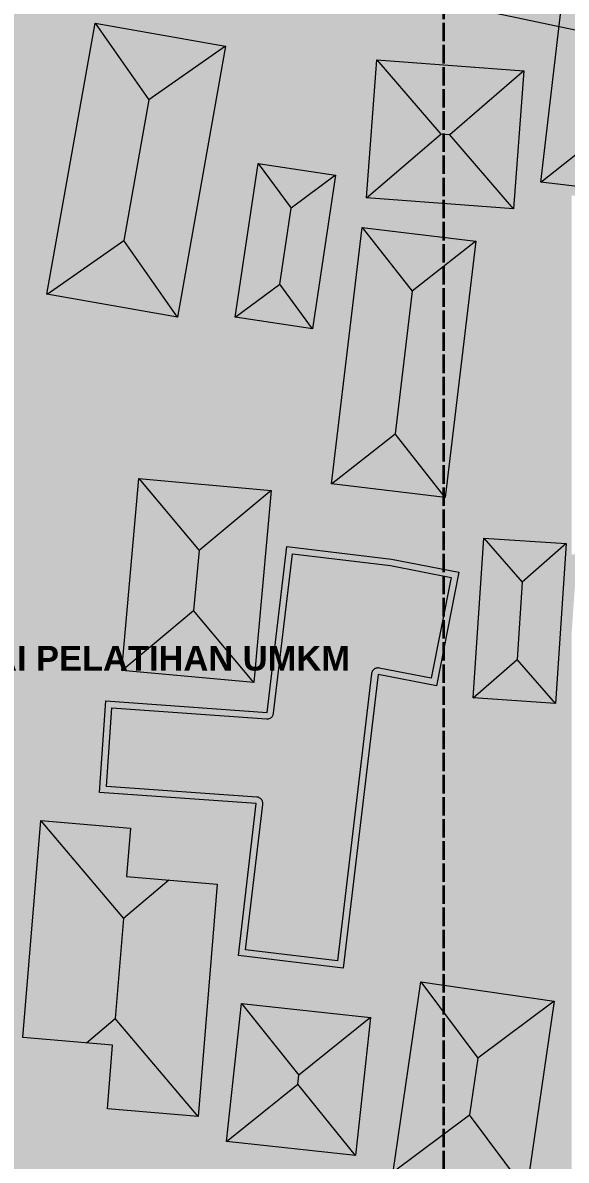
# Model space of a CAD drawing. Header units: metres. Extents: x 305859 to 307221, y 9155922 to 9156786.
# Drawn here: x 306411 to 306448.5, y 9156451.4 to 9156529.8 of the extents above; entities that cross this region are included whole.
import ezdxf

# ---------------------------------------------------------------- set-up
doc = ezdxf.new("R2010")
doc.units = ezdxf.units.M
doc.linetypes.add('DASHED', pattern=[1.524, 1.27, -0.254])
for name, color, linetype, lineweight, true_color in [('A-ALUR_DISTRIBUSI', 7, 'DASHED', 50, 0x7828a0), ('B-BANGUNAN_PERMUKIMAN', 7, 'Continuous', 13, 0xf0cd8c), ('B-BAYANGAN', 7, 'Continuous', 0, 0x76786c), ('J-PERKERASAN_JALAN', 7, 'Continuous', 9, 0x989896), ('T-BANGUNAN_KLASTER_INTI', 7, 'Continuous', 13, 0xe88c3c), ('T-KLASTER_TEMPE_INTI', 7, 'DASHED', 35, 0xd26e14), ('T-LABEL_ELEMEN', 7, 'Continuous', 0, 0x141414)]:
    doc.layers.add(name, color=color, linetype=linetype, lineweight=lineweight, true_color=true_color)
doc.layers.add('G-PERKERASAN', color=7, linetype='Continuous')
doc.styles.add('ARIALB', font='arialbd.ttf')

msp = doc.modelspace()

# ---------------------------------------------------------------- hatches: boundary and pattern name
at = {"layer": 'A-ALUR_DISTRIBUSI', "true_color": 0x7828a0}
h = msp.add_hatch(color=195, dxfattribs=at)
h.dxf.hatch_style = 1
h.paths.add_polyline_path([(306448.475, 9156530.154), (306450.26, 9156529.779), (306451.602, 9156529.496), (306452.369, 9156529.335), (306452.081, 9156527.965), (306451.314, 9156528.126), (306449.972, 9156528.409), (306448.187, 9156528.784), (306446.209, 9156529.2), (306446.497, 9156530.57), (306448.475, 9156530.154)])
at = {"layer": 'B-BANGUNAN_PERMUKIMAN', "true_color": 0xef9467}
h = msp.add_hatch(color=21, dxfattribs=at)
h.dxf.hatch_style = 1
h.paths.add_polyline_path([(306451.383, 9156528.459), (306450.614, 9156521.895), (306446.713, 9156518.813), (306448.301, 9156532.359), (306451.383, 9156528.459)])
at = {"layer": 'B-BANGUNAN_PERMUKIMAN', "true_color": 0xef9568}
h = msp.add_hatch(color=21, dxfattribs=at)
h.dxf.hatch_style = 1
h.paths.add_polyline_path([(306415.985, 9156529.767), (306415.985, 9156529.767), (306419.68, 9156524.475), (306417.962, 9156514.8), (306412.67, 9156511.105), (306415.985, 9156529.767)])
at = {"layer": 'B-BANGUNAN_PERMUKIMAN', "true_color": 0xe79064}
h = msp.add_hatch(color=33, dxfattribs=at)
h.dxf.hatch_style = 1
h.paths.add_polyline_path([(306419.68, 9156524.475), (306415.985, 9156529.767), (306424.973, 9156528.17), (306419.68, 9156524.475)])
at = {"layer": 'B-BANGUNAN_PERMUKIMAN', "true_color": 0xb8724f}
h = msp.add_hatch(color=35, dxfattribs=at)
h.dxf.hatch_style = 1
h.paths.add_polyline_path([(306421.658, 9156509.508), (306417.962, 9156514.8), (306419.68, 9156524.475), (306424.973, 9156528.17), (306421.658, 9156509.508)])
at = {"layer": 'B-BANGUNAN_PERMUKIMAN', "true_color": 0xed9467}
h = msp.add_hatch(color=21, dxfattribs=at)
h.dxf.hatch_style = 1
h.paths.add_polyline_path([(306439.812, 9156522.119), (306434.702, 9156517.72), (306435.413, 9156527.228), (306439.812, 9156522.119)])
at = {"layer": 'B-BANGUNAN_PERMUKIMAN', "true_color": 0xea9165}
h = msp.add_hatch(color=33, dxfattribs=at)
h.dxf.hatch_style = 1
h.paths.add_polyline_path([(306440.433, 9156522.072), (306439.812, 9156522.119), (306435.413, 9156527.228), (306445.543, 9156526.471), (306440.433, 9156522.072)])
at = {"layer": 'B-BANGUNAN_PERMUKIMAN', "true_color": 0xba7350}
h = msp.add_hatch(color=23, dxfattribs=at)
h.dxf.hatch_style = 1
h.paths.add_polyline_path([(306440.433, 9156522.072), (306445.543, 9156526.471), (306445.543, 9156526.471), (306444.832, 9156516.963), (306440.433, 9156522.072)])
at = {"layer": 'B-BANGUNAN_PERMUKIMAN', "true_color": 0xbd7652}
h = msp.add_hatch(color=23, dxfattribs=at)
h.dxf.hatch_style = 1
h.paths.add_polyline_path([(306434.702, 9156517.72), (306434.702, 9156517.72), (306439.812, 9156522.119), (306440.433, 9156522.072), (306444.832, 9156516.963), (306434.702, 9156517.72)])
at = {"layer": 'B-BANGUNAN_PERMUKIMAN', "true_color": 0xbe7652}
h = msp.add_hatch(color=23, dxfattribs=at)
h.dxf.hatch_style = 1
h.paths.add_polyline_path([(306450.614, 9156521.895), (306453.696, 9156517.994), (306446.713, 9156518.813), (306450.614, 9156521.895)])
at = {"layer": 'B-BANGUNAN_PERMUKIMAN', "true_color": 0xef9467}
h = msp.add_hatch(color=21, dxfattribs=at)
h.dxf.hatch_style = 1
h.paths.add_polyline_path([(306427.222, 9156520.101), (306429.493, 9156517.028), (306428.707, 9156511.788), (306425.634, 9156509.517), (306427.222, 9156520.101)])
at = {"layer": 'B-BANGUNAN_PERMUKIMAN', "true_color": 0xe89064}
h = msp.add_hatch(color=33, dxfattribs=at)
h.dxf.hatch_style = 1
h.paths.add_polyline_path([(306429.493, 9156517.028), (306427.222, 9156520.101), (306432.565, 9156519.299), (306429.493, 9156517.028)])
at = {"layer": 'B-BANGUNAN_PERMUKIMAN', "true_color": 0xb87350}
h = msp.add_hatch(color=35, dxfattribs=at)
h.dxf.hatch_style = 1
h.paths.add_polyline_path([(306428.707, 9156511.788), (306429.493, 9156517.028), (306432.565, 9156519.299), (306432.565, 9156519.299), (306430.978, 9156508.716), (306428.707, 9156511.788)])
at = {"layer": 'B-BANGUNAN_PERMUKIMAN', "true_color": 0xee9467}
h = msp.add_hatch(color=21, dxfattribs=at)
h.dxf.hatch_style = 1
h.paths.add_polyline_path([(306437.848, 9156511.308), (306436.67, 9156501.467), (306432.284, 9156498.02), (306434.401, 9156515.694), (306437.848, 9156511.308)])
at = {"layer": 'B-BANGUNAN_PERMUKIMAN', "true_color": 0xe89165}
h = msp.add_hatch(color=33, dxfattribs=at)
h.dxf.hatch_style = 1
h.paths.add_polyline_path([(306437.848, 9156511.308), (306434.401, 9156515.694), (306434.401, 9156515.694), (306442.234, 9156514.756), (306437.848, 9156511.308)])
at = {"layer": 'B-BANGUNAN_PERMUKIMAN', "true_color": 0xc07753}
h = msp.add_hatch(color=23, dxfattribs=at)
h.dxf.hatch_style = 1
h.paths.add_polyline_path([(306412.67, 9156511.105), (306417.962, 9156514.8), (306421.658, 9156509.508), (306412.67, 9156511.105)])
at = {"layer": 'B-BANGUNAN_PERMUKIMAN', "true_color": 0xb97350}
h = msp.add_hatch(color=23, dxfattribs=at)
h.dxf.hatch_style = 1
h.paths.add_polyline_path([(306440.117, 9156497.082), (306440.117, 9156497.082), (306436.67, 9156501.467), (306437.848, 9156511.308), (306442.234, 9156514.756), (306440.117, 9156497.082)])
at = {"layer": 'B-BANGUNAN_PERMUKIMAN', "true_color": 0xbf7753}
h = msp.add_hatch(color=23, dxfattribs=at)
h.dxf.hatch_style = 1
h.paths.add_polyline_path([(306428.707, 9156511.788), (306430.978, 9156508.716), (306430.978, 9156508.716), (306425.634, 9156509.517), (306428.707, 9156511.788)])
at = {"layer": 'B-BANGUNAN_PERMUKIMAN', "true_color": 0xbf7652}
h = msp.add_hatch(color=23, dxfattribs=at)
h.dxf.hatch_style = 1
h.paths.add_polyline_path([(306436.67, 9156501.467), (306440.117, 9156497.082), (306432.284, 9156498.02), (306436.67, 9156501.467)])
at = {"layer": 'B-BANGUNAN_PERMUKIMAN', "true_color": 0xee9467}
h = msp.add_hatch(color=21, dxfattribs=at)
h.dxf.hatch_style = 1
h.paths.add_polyline_path([(306423.15, 9156493.434), (306422.778, 9156489.307), (306417.818, 9156485.165), (306419.008, 9156498.394), (306423.15, 9156493.434)])
at = {"layer": 'B-BANGUNAN_PERMUKIMAN', "true_color": 0xe99165}
h = msp.add_hatch(color=33, dxfattribs=at)
h.dxf.hatch_style = 1
h.paths.add_polyline_path([(306423.15, 9156493.434), (306419.008, 9156498.394), (306419.008, 9156498.394), (306428.111, 9156497.575), (306423.15, 9156493.434)])
at = {"layer": 'B-BANGUNAN_PERMUKIMAN', "true_color": 0xb97350}
h = msp.add_hatch(color=23, dxfattribs=at)
h.dxf.hatch_style = 1
h.paths.add_polyline_path([(306426.92, 9156484.346), (306422.778, 9156489.307), (306423.15, 9156493.434), (306428.111, 9156497.575), (306426.92, 9156484.346)])
at = {"layer": 'B-BANGUNAN_PERMUKIMAN', "true_color": 0xed9367}
h = msp.add_hatch(color=21, dxfattribs=at)
h.dxf.hatch_style = 1
h.paths.add_polyline_path([(306445.427, 9156491.263), (306445.068, 9156485.925), (306442.043, 9156483.282), (306442.784, 9156494.288), (306445.427, 9156491.263)])
at = {"layer": 'B-BANGUNAN_PERMUKIMAN', "true_color": 0xea9165}
h = msp.add_hatch(color=33, dxfattribs=at)
h.dxf.hatch_style = 1
h.paths.add_polyline_path([(306445.427, 9156491.263), (306442.784, 9156494.288), (306448.452, 9156493.907), (306445.427, 9156491.263)])
at = {"layer": 'B-BANGUNAN_PERMUKIMAN', "true_color": 0xba7450}
h = msp.add_hatch(color=23, dxfattribs=at)
h.dxf.hatch_style = 1
h.paths.add_polyline_path([(306447.711, 9156482.9), (306445.068, 9156485.925), (306445.427, 9156491.263), (306448.452, 9156493.907), (306447.711, 9156482.9)])
at = {"layer": 'B-BANGUNAN_PERMUKIMAN', "true_color": 0xd4845c}
h = msp.add_hatch(color=23, dxfattribs=at)
h.dxf.hatch_style = 1
h.paths.add_polyline_path([(306441.059, 9156491.932), (306439.51, 9156484.099), (306435.485, 9156484.894), (306433.092, 9156464.669), (306425.858, 9156465.525), (306427.097, 9156475.998), (306416.282, 9156476.766), (306416.73, 9156483.067), (306427.84, 9156482.278), (306429.192, 9156493.703), (306436.426, 9156492.847), (306441.059, 9156491.932)])
at = {"layer": 'B-BANGUNAN_PERMUKIMAN', "true_color": 0xbe7652}
h = msp.add_hatch(color=23, dxfattribs=at)
h.dxf.hatch_style = 1
h.paths.add_polyline_path([(306422.778, 9156489.307), (306426.92, 9156484.346), (306417.818, 9156485.165), (306417.818, 9156485.165), (306422.778, 9156489.307)])
at = {"layer": 'B-BANGUNAN_PERMUKIMAN', "true_color": 0xbd7652}
h = msp.add_hatch(color=23, dxfattribs=at)
h.dxf.hatch_style = 1
h.paths.add_polyline_path([(306442.043, 9156483.282), (306442.043, 9156483.282), (306445.068, 9156485.925), (306447.711, 9156482.9), (306442.043, 9156483.282)])
at = {"layer": 'B-BANGUNAN_PERMUKIMAN', "true_color": 0xec9366}
h = msp.add_hatch(color=33, dxfattribs=at)
h.dxf.hatch_style = 1
h.paths.add_polyline_path([(306417.944, 9156468.083), (306417.374, 9156461.186), (306415.395, 9156459.508), (306411, 9156459.871), (306412.236, 9156474.82), (306417.944, 9156468.083)])
at = {"layer": 'B-BANGUNAN_PERMUKIMAN', "true_color": 0xea9165}
h = msp.add_hatch(color=33, dxfattribs=at)
h.dxf.hatch_style = 1
h.paths.add_polyline_path([(306417.944, 9156468.083), (306412.236, 9156474.82), (306412.236, 9156474.821), (306418.43, 9156474.309), (306418.154, 9156470.972), (306421.07, 9156470.731), (306417.944, 9156468.083)])
at = {"layer": 'B-BANGUNAN_PERMUKIMAN', "true_color": 0xb87350}
h = msp.add_hatch(color=35, dxfattribs=at)
h.dxf.hatch_style = 1
h.paths.add_polyline_path([(306423.084, 9156454.448), (306417.374, 9156461.186), (306417.944, 9156468.083), (306421.07, 9156470.731), (306424.406, 9156470.455), (306423.084, 9156454.448)])
at = {"layer": 'B-BANGUNAN_PERMUKIMAN', "true_color": 0xef9467}
h = msp.add_hatch(color=21, dxfattribs=at)
h.dxf.hatch_style = 1
h.paths.add_polyline_path([(306438.429, 9156463.728), (306442.364, 9156458.455), (306441.798, 9156454.565), (306436.525, 9156450.631), (306438.429, 9156463.728)])
at = {"layer": 'B-BANGUNAN_PERMUKIMAN', "true_color": 0xe89064}
h = msp.add_hatch(color=33, dxfattribs=at)
h.dxf.hatch_style = 1
h.paths.add_polyline_path([(306442.364, 9156458.455), (306438.429, 9156463.728), (306447.637, 9156462.389), (306447.637, 9156462.389), (306442.364, 9156458.455)])
at = {"layer": 'B-BANGUNAN_PERMUKIMAN', "true_color": 0xee9467}
h = msp.add_hatch(color=21, dxfattribs=at)
h.dxf.hatch_style = 1
h.paths.add_polyline_path([(306426.074, 9156462.22), (306426.074, 9156462.22), (306430.036, 9156457.289), (306429.969, 9156456.674), (306425.038, 9156452.711), (306426.074, 9156462.22)])
at = {"layer": 'B-BANGUNAN_PERMUKIMAN', "true_color": 0xe99165}
h = msp.add_hatch(color=33, dxfattribs=at)
h.dxf.hatch_style = 1
h.paths.add_polyline_path([(306430.036, 9156457.289), (306426.074, 9156462.22), (306434.967, 9156461.251), (306434.967, 9156461.251), (306430.036, 9156457.289)])
at = {"layer": 'B-BANGUNAN_PERMUKIMAN', "true_color": 0xb87350}
h = msp.add_hatch(color=35, dxfattribs=at)
h.dxf.hatch_style = 1
h.paths.add_polyline_path([(306441.798, 9156454.565), (306442.364, 9156458.455), (306447.637, 9156462.389), (306445.732, 9156449.292), (306441.798, 9156454.565)])
at = {"layer": 'B-BANGUNAN_PERMUKIMAN', "true_color": 0xbe7652}
h = msp.add_hatch(color=23, dxfattribs=at)
h.dxf.hatch_style = 1
h.paths.add_polyline_path([(306417.374, 9156461.186), (306423.084, 9156454.448), (306416.831, 9156454.965), (306417.194, 9156459.359), (306415.395, 9156459.508), (306417.374, 9156461.186)])
at = {"layer": 'B-BANGUNAN_PERMUKIMAN', "true_color": 0xb97350}
h = msp.add_hatch(color=23, dxfattribs=at)
h.dxf.hatch_style = 1
h.paths.add_polyline_path([(306429.969, 9156456.674), (306430.036, 9156457.289), (306434.967, 9156461.251), (306433.931, 9156451.742), (306429.969, 9156456.674)])
at = {"layer": 'B-BANGUNAN_PERMUKIMAN', "true_color": 0xbe7652}
h = msp.add_hatch(color=23, dxfattribs=at)
h.dxf.hatch_style = 1
h.paths.add_polyline_path([(306429.969, 9156456.674), (306433.931, 9156451.742), (306425.038, 9156452.711), (306429.969, 9156456.674)])
at = {"layer": 'B-BANGUNAN_PERMUKIMAN', "true_color": 0xbf7753}
h = msp.add_hatch(color=23, dxfattribs=at)
h.dxf.hatch_style = 1
h.paths.add_polyline_path([(306436.525, 9156450.631), (306441.798, 9156454.565), (306445.732, 9156449.292), (306436.525, 9156450.631)])
at = {"layer": 'B-BAYANGAN', "true_color": 0x76786c}
h = msp.add_hatch(color=8, dxfattribs=at)
h.dxf.hatch_style = 1
h.paths.add_polyline_path([(306456.006, 9156530.555), (306454.446, 9156517.244), (306447.463, 9156518.063), (306449.051, 9156531.609), (306451.089, 9156531.371), (306456.006, 9156530.555)])
h = msp.add_hatch(color=8, dxfattribs=at)
h.dxf.hatch_style = 1
h.paths.add_polyline_path([(306425.723, 9156527.42), (306422.408, 9156508.758), (306413.419, 9156510.355), (306416.735, 9156529.017), (306425.723, 9156527.42)])
h = msp.add_hatch(color=8, dxfattribs=at)
h.dxf.hatch_style = 1
h.paths.add_polyline_path([(306425.723, 9156527.42), (306422.408, 9156508.758), (306413.419, 9156510.355), (306416.735, 9156529.017), (306425.723, 9156527.42)])
h = msp.add_hatch(color=8, dxfattribs=at)
h.dxf.hatch_style = 1
h.paths.add_polyline_path([(306446.293, 9156525.721), (306445.582, 9156516.213), (306435.452, 9156516.97), (306436.163, 9156526.478), (306446.293, 9156525.721)])
h = msp.add_hatch(color=8, dxfattribs=at)
h.dxf.hatch_style = 1
h.paths.add_polyline_path([(306433.315, 9156518.549), (306431.727, 9156507.966), (306426.384, 9156508.767), (306427.972, 9156519.351), (306433.315, 9156518.549)])
h = msp.add_hatch(color=8, dxfattribs=at)
h.dxf.hatch_style = 1
h.paths.add_polyline_path([(306433.315, 9156518.549), (306431.727, 9156507.966), (306426.384, 9156508.767), (306427.972, 9156519.351), (306433.315, 9156518.549)])
h = msp.add_hatch(color=8, dxfattribs=at)
h.dxf.hatch_style = 1
h.paths.add_polyline_path([(306442.984, 9156514.006), (306440.867, 9156496.332), (306433.034, 9156497.27), (306435.151, 9156514.944), (306442.984, 9156514.006)])
h = msp.add_hatch(color=8, dxfattribs=at)
h.dxf.hatch_style = 1
h.paths.add_polyline_path([(306442.984, 9156514.006), (306440.867, 9156496.332), (306433.034, 9156497.27), (306435.151, 9156514.944), (306442.984, 9156514.006)])
h = msp.add_hatch(color=8, dxfattribs=at)
h.dxf.hatch_style = 1
h.paths.add_polyline_path([(306428.861, 9156496.825), (306427.67, 9156483.596), (306418.568, 9156484.415), (306419.759, 9156497.644), (306428.861, 9156496.825)])
h = msp.add_hatch(color=8, dxfattribs=at)
h.dxf.hatch_style = 1
h.paths.add_polyline_path([(306428.861, 9156496.825), (306427.67, 9156483.596), (306418.568, 9156484.415), (306419.759, 9156497.644), (306428.861, 9156496.825)])
h = msp.add_hatch(color=8, dxfattribs=at)
h.dxf.hatch_style = 1
h.paths.add_polyline_path([(306449.202, 9156493.157), (306448.461, 9156482.15), (306442.793, 9156482.532), (306443.534, 9156493.538), (306449.202, 9156493.157)])
h = msp.add_hatch(color=8, dxfattribs=at)
h.dxf.hatch_style = 1
h.paths.add_polyline_path([(306441.809, 9156491.182), (306440.26, 9156483.349), (306436.235, 9156484.144), (306433.842, 9156463.919), (306426.608, 9156464.775), (306427.847, 9156475.248), (306417.032, 9156476.016), (306417.48, 9156482.317), (306428.59, 9156481.528), (306429.942, 9156492.953), (306437.176, 9156492.097), (306441.809, 9156491.182)])
h = msp.add_hatch(color=8, dxfattribs=at)
h.dxf.hatch_style = 1
h.paths.add_polyline_path([(306441.809, 9156491.182), (306440.26, 9156483.349), (306436.235, 9156484.144), (306433.842, 9156463.919), (306426.608, 9156464.775), (306427.847, 9156475.248), (306417.032, 9156476.016), (306417.48, 9156482.317), (306428.59, 9156481.528), (306429.942, 9156492.953), (306437.176, 9156492.097), (306441.809, 9156491.182)])
h = msp.add_hatch(color=8, dxfattribs=at)
h.dxf.hatch_style = 1
h.paths.add_polyline_path([(306425.157, 9156469.705), (306423.834, 9156453.698), (306417.581, 9156454.215), (306417.944, 9156458.609), (306411.75, 9156459.121), (306412.986, 9156474.071), (306419.18, 9156473.559), (306418.904, 9156470.222), (306425.157, 9156469.705)])
h = msp.add_hatch(color=8, dxfattribs=at)
h.dxf.hatch_style = 1
h.paths.add_polyline_path([(306425.157, 9156469.705), (306423.834, 9156453.698), (306417.581, 9156454.215), (306417.944, 9156458.609), (306411.75, 9156459.121), (306412.986, 9156474.071), (306419.18, 9156473.559), (306418.904, 9156470.222), (306425.157, 9156469.705)])
h = msp.add_hatch(color=8, dxfattribs=at)
h.dxf.hatch_style = 1
h.paths.add_polyline_path([(306448.387, 9156461.639), (306446.482, 9156448.542), (306437.274, 9156449.881), (306439.179, 9156462.978), (306448.387, 9156461.639)])
h = msp.add_hatch(color=8, dxfattribs=at)
h.dxf.hatch_style = 1
h.paths.add_polyline_path([(306435.717, 9156460.501), (306434.681, 9156450.992), (306425.788, 9156451.961), (306426.823, 9156461.47), (306435.717, 9156460.501)])
h = msp.add_hatch(color=8, dxfattribs=at)
h.dxf.hatch_style = 1
h.paths.add_polyline_path([(306435.717, 9156460.501), (306434.681, 9156450.992), (306425.788, 9156451.961), (306426.823, 9156461.47), (306435.717, 9156460.501)])
at = {"layer": 'G-PERKERASAN', "true_color": 0xe0ded9}
h = msp.add_hatch(color=254, dxfattribs=at)
h.dxf.hatch_style = 1
h.paths.add_polyline_path([(306214.818, 9156364.842), (306222.697, 9156364.48), (306235.721, 9156363.881), (306237.278, 9156384.641), (306252.329, 9156383.603), (306255.703, 9156410.591), (306262.529, 9156410.022), (306265.045, 9156409.812), (306263.228, 9156389.572), (306278.279, 9156387.236), (306277.389, 9156377.004), (306277.241, 9156375.299), (306288.399, 9156374.261), (306289.59, 9156385.71), (306291.773, 9156406.698), (306306.045, 9156404.882), (306304.229, 9156386.717), (306333.608, 9156380.915), (306333.662, 9156381.234), (306337.441, 9156403.768), (306347.566, 9156464.144), (306314.273, 9156469.955), (306297.277, 9156471.802), (306305.21, 9156522.666), (306276.314, 9156526.951), (306271.414, 9156483.995), (306214.818, 9156490.283), (306214.818, 9156562.714), (306291.75, 9156555.548), (306369.455, 9156545.532), (306448.831, 9156532.371), (306448.831, 9156196.713), (306445.179, 9156193.233), (306439.076, 9156185.097), (306447.728, 9156157.385), (306448.826, 9156141.618), (306393.989, 9156155.199), (306332.726, 9156171.593), (306288.72, 9156190.576), (306246.009, 9156220.776), (306216.24, 9156242.779), (306214.818, 9156244.067), (306214.818, 9156364.842)])
at = {"layer": 'J-PERKERASAN_JALAN', "true_color": 0xa8a8a6}
h = msp.add_hatch(color=253, dxfattribs=at)
h.dxf.hatch_style = 1
h.paths.add_polyline_path([(306211.341, 9156561.319), (306215.693, 9156561.13), (306215.76, 9156561.126), (306215.8, 9156561.123), (306215.867, 9156561.117), (306305.106, 9156551.206), (306305.211, 9156551.196), (306385.831, 9156544.389), (306385.918, 9156544.38), (306385.969, 9156544.374), (306386.055, 9156544.361), (306424.864, 9156537.661), (306424.901, 9156537.654), (306424.922, 9156537.65), (306424.958, 9156537.643), (306453.186, 9156531.689), (306453.481, 9156531.639), (306455.847, 9156531.322), (306456.066, 9156531.299), (306458.588, 9156531.102), (306458.613, 9156531.1), (306499.527, 9156528.16), (306499.548, 9156528.159), (306503.861, 9156527.791), (306503.93, 9156527.784), (306503.97, 9156527.78), (306504.038, 9156527.77), (306508.381, 9156527.098), (306524.104, 9156524.604), (306524.104, 9156521.364), (306507.903, 9156523.933), (306507.888, 9156523.936), (306503.705, 9156524.584), (306503.432, 9156524.616), (306499.323, 9156524.966), (306499.27, 9156524.971), (306458.379, 9156527.908), (306455.69, 9156528.118), (306455.636, 9156528.123), (306455.603, 9156528.127), (306455.548, 9156528.133), (306452.885, 9156528.49), (306452.811, 9156528.501), (306452.767, 9156528.509), (306452.694, 9156528.523), (306424.381, 9156534.494), (306424.236, 9156534.522), (306390.807, 9156540.293), (306390.292, 9156540.348), (306389.774, 9156540.336), (306389.261, 9156540.256), (306388.764, 9156540.112), (306388.289, 9156539.904), (306387.845, 9156539.636), (306387.439, 9156539.314), (306387.079, 9156538.941), (306386.769, 9156538.525), (306386.516, 9156538.073), (306386.324, 9156537.592), (306386.196, 9156537.089), (306373.097, 9156467.337), (306371.27, 9156457.608), (306371.258, 9156457.542), (306354.047, 9156356.618), (306353.994, 9156356.117), (306354.004, 9156355.613), (306354.077, 9156355.115), (306354.213, 9156354.629), (306354.408, 9156354.165), (306354.661, 9156353.729), (306354.966, 9156353.328), (306355.319, 9156352.968), (306355.714, 9156352.656), (306356.146, 9156352.396), (306356.607, 9156352.192), (306357.09, 9156352.048), (306357.587, 9156351.966), (306409.631, 9156346.693), (306409.685, 9156346.687), (306409.717, 9156346.683), (306409.771, 9156346.675), (306440.166, 9156341.92), (306440.608, 9156341.876), (306479.912, 9156340.134), (306480.43, 9156340.144), (306480.943, 9156340.222), (306481.441, 9156340.365), (306481.917, 9156340.572), (306482.362, 9156340.838), (306482.768, 9156341.16), (306483.13, 9156341.531), (306483.441, 9156341.946), (306483.695, 9156342.398), (306483.889, 9156342.879), (306484.019, 9156343.381), (306484.082, 9156343.896), (306484.563, 9156352.101), (306486.641, 9156384.636), (306486.657, 9156384.758), (306486.78, 9156384.758), (306489.513, 9156384.584), (306489.635, 9156384.568), (306489.635, 9156384.445), (306487.559, 9156351.943), (306487.558, 9156351.922), (306487.067, 9156343.551), (306487.07, 9156343.043), (306487.137, 9156342.539), (306487.267, 9156342.048), (306487.458, 9156341.578), (306487.707, 9156341.135), (306488.011, 9156340.728), (306488.363, 9156340.362), (306488.76, 9156340.044), (306489.193, 9156339.779), (306489.656, 9156339.571), (306490.142, 9156339.423), (306490.643, 9156339.338), (306492.503, 9156339.143), (306492.541, 9156339.139), (306492.564, 9156339.136), (306492.602, 9156339.131), (306513.238, 9156336.16), (306513.401, 9156336.139), (306524.104, 9156335.046), (306524.104, 9156331.829), (306512.982, 9156332.966), (306512.941, 9156332.97), (306512.916, 9156332.973), (306512.875, 9156332.979), (306498.863, 9156334.996), (306498.356, 9156335.037), (306497.849, 9156335.012), (306497.349, 9156334.924), (306496.864, 9156334.773), (306496.402, 9156334.562), (306495.97, 9156334.294), (306495.576, 9156333.973), (306495.226, 9156333.605), (306494.925, 9156333.196), (306494.679, 9156332.752), (306494.49, 9156332.28), (306494.364, 9156331.788), (306494.3, 9156331.284), (306494.301, 9156330.776), (306499.491, 9156251.377), (306499.491, 9156251.254), (306499.369, 9156251.238), (306496.637, 9156251.059), (306496.514, 9156251.059), (306496.498, 9156251.181), (306491.167, 9156332.724), (306491.102, 9156333.229), (306490.973, 9156333.721), (306490.782, 9156334.193), (306490.533, 9156334.637), (306490.23, 9156335.046), (306489.877, 9156335.413), (306489.48, 9156335.732), (306489.047, 9156335.998), (306488.582, 9156336.207), (306488.095, 9156336.356), (306487.594, 9156336.441), (306485.258, 9156336.686), (306485.017, 9156336.704), (306446.09, 9156338.429), (306445.584, 9156338.42), (306445.083, 9156338.346), (306444.595, 9156338.21), (306444.129, 9156338.013), (306443.691, 9156337.759), (306443.289, 9156337.452), (306442.928, 9156337.096), (306442.616, 9156336.698), (306442.356, 9156336.263), (306442.153, 9156335.8), (306442.011, 9156335.314), (306441.931, 9156334.814), (306441.915, 9156334.308), (306442.571, 9156313.413), (306442.58, 9156313.248), (306443.283, 9156303.609), (306443.286, 9156303.565), (306443.287, 9156303.544), (306443.288, 9156303.5), (306443.886, 9156283.072), (306443.882, 9156282.949), (306443.759, 9156282.937), (306441.022, 9156282.857), (306440.899, 9156282.862), (306440.888, 9156282.984), (306440.293, 9156303.314), (306440.284, 9156303.488), (306439.581, 9156313.122), (306439.578, 9156313.164), (306439.577, 9156313.184), (306439.576, 9156313.226), (306438.873, 9156335.586), (306438.826, 9156336.086), (306438.716, 9156336.577), (306438.545, 9156337.05), (306438.317, 9156337.498), (306438.034, 9156337.914), (306437.701, 9156338.291), (306437.323, 9156338.623), (306436.907, 9156338.906), (306436.458, 9156339.133), (306435.985, 9156339.303), (306435.494, 9156339.412), (306409.399, 9156343.494), (306409.184, 9156343.522), (306356.316, 9156348.878), (306355.783, 9156348.897), (306355.253, 9156348.844), (306354.735, 9156348.722), (306354.238, 9156348.531), (306353.77, 9156348.276), (306353.34, 9156347.962), (306352.956, 9156347.593), (306352.624, 9156347.176), (306352.351, 9156346.719), (306352.141, 9156346.23), (306351.997, 9156345.717), (306341.11, 9156293.6), (306341.085, 9156293.468), (306330.918, 9156235.039), (306330.908, 9156234.979), (306329.587, 9156226.644), (306329.547, 9156226.286), (306329.002, 9156218.17), (306329.001, 9156218.146), (306326.612, 9156189.443), (306326.594, 9156189.321), (306326.471, 9156189.324), (306323.742, 9156189.551), (306323.62, 9156189.569), (306323.622, 9156189.692), (306326.007, 9156218.339), (306326.011, 9156218.403), (306326.567, 9156226.689), (306326.575, 9156226.779), (306326.58, 9156226.824), (306326.592, 9156226.913), (306327.95, 9156235.479), (306327.954, 9156235.502), (306338.142, 9156294.057), (306338.148, 9156294.09), (306338.151, 9156294.106), (306338.158, 9156294.139), (306348.925, 9156345.68), (306348.998, 9156346.205), (306349.002, 9156346.735), (306348.936, 9156347.261), (306348.8, 9156347.774), (306348.598, 9156348.264), (306348.333, 9156348.723), (306348.01, 9156349.143), (306347.634, 9156349.517), (306347.211, 9156349.837), (306346.75, 9156350.099), (306346.259, 9156350.298), (306345.745, 9156350.43), (306324.834, 9156354.345), (306324.271, 9156354.41), (306279.508, 9156356.343), (306211.341, 9156359.746), (306211.341, 9156362.949), (306279.625, 9156359.541), (306279.652, 9156359.54), (306324.736, 9156357.593), (306324.877, 9156357.581), (306324.962, 9156357.572), (306325.102, 9156357.551), (306346.36, 9156353.57), (306346.885, 9156353.507), (306347.414, 9156353.514), (306347.937, 9156353.591), (306348.445, 9156353.736), (306348.93, 9156353.947), (306349.383, 9156354.219), (306349.796, 9156354.55), (306350.161, 9156354.931), (306350.473, 9156355.358), (306350.727, 9156355.822), (306350.917, 9156356.315), (306351.04, 9156356.829), (306367.345, 9156452.444), (306367.4, 9156452.978), (306367.382, 9156453.515), (306367.293, 9156454.044), (306367.134, 9156454.557), (306366.908, 9156455.044), (306366.618, 9156455.496), (306366.271, 9156455.905), (306365.872, 9156456.264), (306365.428, 9156456.566), (306364.948, 9156456.806), (306364.44, 9156456.98), (306363.913, 9156457.084), (306328.417, 9156461.659), (306307.102, 9156464.447), (306307.086, 9156464.449), (306307.041, 9156464.456), (306243.125, 9156474.305), (306242.61, 9156474.35), (306242.093, 9156474.329), (306241.583, 9156474.241), (306241.089, 9156474.088), (306240.619, 9156473.873), (306240.18, 9156473.598), (306239.781, 9156473.27), (306239.427, 9156472.892), (306239.125, 9156472.472), (306238.879, 9156472.017), (306235.863, 9156465.428), (306235.816, 9156465.333), (306235.721, 9156465.173), (306235.626, 9156465.045), (306235.517, 9156464.929), (306235.377, 9156464.807), (306235.291, 9156464.744), (306234.104, 9156463.916), (306234.011, 9156463.855), (306233.816, 9156463.749), (306233.715, 9156463.704), (306232.243, 9156463.105), (306232.16, 9156463.073), (306232.012, 9156463.028), (306231.882, 9156463), (306231.728, 9156462.982), (306231.639, 9156462.977), (306225.305, 9156462.777), (306225.175, 9156462.777), (306225.11, 9156462.78), (306224.979, 9156462.788), (306217.294, 9156463.552), (306217.186, 9156463.566), (306217.132, 9156463.574), (306217.025, 9156463.594), (306211.341, 9156464.792), (306211.341, 9156467.858), (306217.404, 9156466.58), (306217.834, 9156466.513), (306224.983, 9156465.803), (306225.505, 9156465.785), (306230.354, 9156465.938), (306230.906, 9156465.994), (306231.444, 9156466.125), (306231.96, 9156466.33), (306232.442, 9156466.604), (306232.881, 9156466.943), (306233.27, 9156467.338), (306233.6, 9156467.784), (306233.865, 9156468.271), (306237.161, 9156475.469), (306237.205, 9156475.561), (306237.295, 9156475.714), (306237.385, 9156475.836), (306237.487, 9156475.949), (306237.6, 9156476.051), (306237.743, 9156476.156), (306237.829, 9156476.21), (306239.166, 9156476.996), (306239.245, 9156477.041), (306239.389, 9156477.108), (306239.517, 9156477.155), (306239.67, 9156477.196), (306239.759, 9156477.213), (306241.459, 9156477.502), (306241.565, 9156477.517), (306241.752, 9156477.529), (306241.939, 9156477.52), (306242.045, 9156477.507), (306307.452, 9156467.428), (306307.542, 9156467.415), (306328.795, 9156464.635), (306328.802, 9156464.634), (306364.829, 9156459.991), (306365.332, 9156459.958), (306365.835, 9156459.989), (306366.33, 9156460.083), (306366.81, 9156460.238), (306367.266, 9156460.452), (306367.692, 9156460.722), (306368.08, 9156461.044), (306368.425, 9156461.412), (306368.721, 9156461.82), (306368.963, 9156462.262), (306369.147, 9156462.731), (306369.271, 9156463.22), (306370.149, 9156467.89), (306383.124, 9156536.986), (306383.186, 9156537.496), (306383.182, 9156538.011), (306383.112, 9156538.52), (306382.978, 9156539.016), (306382.781, 9156539.491), (306382.525, 9156539.937), (306382.213, 9156540.346), (306381.852, 9156540.712), (306381.447, 9156541.028), (306381.004, 9156541.29), (306380.532, 9156541.493), (306380.037, 9156541.634), (306379.529, 9156541.71), (306304.881, 9156548.012), (306304.855, 9156548.015), (306304.839, 9156548.016), (306304.813, 9156548.019), (306215.667, 9156557.919), (306215.399, 9156557.94), (306211.341, 9156558.116), (306211.341, 9156561.319)])
at = {"layer": 'T-BANGUNAN_KLASTER_INTI', "true_color": 0xffb42d}
h = msp.add_hatch(color=40, dxfattribs=at)
h.dxf.hatch_style = 1
h.paths.add_polyline_path([(306415.985, 9156529.767), (306415.985, 9156529.767), (306419.68, 9156524.475), (306417.962, 9156514.8), (306412.67, 9156511.105), (306415.985, 9156529.767)])
at = {"layer": 'T-BANGUNAN_KLASTER_INTI', "true_color": 0xffae2b}
h = msp.add_hatch(color=40, dxfattribs=at)
h.dxf.hatch_style = 1
h.paths.add_polyline_path([(306419.68, 9156524.475), (306415.985, 9156529.767), (306424.973, 9156528.17), (306419.68, 9156524.475)])
at = {"layer": 'T-BANGUNAN_KLASTER_INTI', "true_color": 0xce8b22}
h = msp.add_hatch(color=42, dxfattribs=at)
h.dxf.hatch_style = 1
h.paths.add_polyline_path([(306421.658, 9156509.508), (306417.962, 9156514.8), (306419.68, 9156524.475), (306424.973, 9156528.17), (306421.658, 9156509.508)])
at = {"layer": 'T-BANGUNAN_KLASTER_INTI', "true_color": 0xffb42d}
h = msp.add_hatch(color=40, dxfattribs=at)
h.dxf.hatch_style = 1
h.paths.add_polyline_path([(306427.222, 9156520.101), (306429.493, 9156517.028), (306428.707, 9156511.788), (306425.634, 9156509.517), (306427.222, 9156520.101)])
at = {"layer": 'T-BANGUNAN_KLASTER_INTI', "true_color": 0xffaf2b}
h = msp.add_hatch(color=40, dxfattribs=at)
h.dxf.hatch_style = 1
h.paths.add_polyline_path([(306429.493, 9156517.028), (306427.222, 9156520.101), (306432.565, 9156519.299), (306429.493, 9156517.028)])
at = {"layer": 'T-BANGUNAN_KLASTER_INTI', "true_color": 0xcf8b22}
h = msp.add_hatch(color=42, dxfattribs=at)
h.dxf.hatch_style = 1
h.paths.add_polyline_path([(306428.707, 9156511.788), (306429.493, 9156517.028), (306432.565, 9156519.299), (306432.565, 9156519.299), (306430.978, 9156508.716), (306428.707, 9156511.788)])
at = {"layer": 'T-BANGUNAN_KLASTER_INTI', "true_color": 0xffb42d}
h = msp.add_hatch(color=40, dxfattribs=at)
h.dxf.hatch_style = 1
h.paths.add_polyline_path([(306437.848, 9156511.308), (306436.67, 9156501.467), (306432.284, 9156498.02), (306434.401, 9156515.694), (306437.848, 9156511.308)])
at = {"layer": 'T-BANGUNAN_KLASTER_INTI', "true_color": 0xffaf2b}
h = msp.add_hatch(color=40, dxfattribs=at)
h.dxf.hatch_style = 1
h.paths.add_polyline_path([(306437.848, 9156511.308), (306434.401, 9156515.694), (306434.401, 9156515.694), (306442.234, 9156514.756), (306437.848, 9156511.308)])
at = {"layer": 'T-BANGUNAN_KLASTER_INTI', "true_color": 0xd89124}
h = msp.add_hatch(color=42, dxfattribs=at)
h.dxf.hatch_style = 1
h.paths.add_polyline_path([(306412.67, 9156511.105), (306417.962, 9156514.8), (306421.658, 9156509.508), (306412.67, 9156511.105)])
at = {"layer": 'T-BANGUNAN_KLASTER_INTI', "true_color": 0xd08b22}
h = msp.add_hatch(color=42, dxfattribs=at)
h.dxf.hatch_style = 1
h.paths.add_polyline_path([(306440.117, 9156497.082), (306440.117, 9156497.082), (306436.67, 9156501.467), (306437.848, 9156511.308), (306442.234, 9156514.756), (306440.117, 9156497.082)])
at = {"layer": 'T-BANGUNAN_KLASTER_INTI', "true_color": 0xd79024}
h = msp.add_hatch(color=42, dxfattribs=at)
h.dxf.hatch_style = 1
h.paths.add_polyline_path([(306428.707, 9156511.788), (306430.978, 9156508.716), (306430.978, 9156508.716), (306425.634, 9156509.517), (306428.707, 9156511.788)])
at = {"layer": 'T-BANGUNAN_KLASTER_INTI', "true_color": 0xd69024}
h = msp.add_hatch(color=42, dxfattribs=at)
h.dxf.hatch_style = 1
h.paths.add_polyline_path([(306436.67, 9156501.467), (306440.117, 9156497.082), (306432.284, 9156498.02), (306436.67, 9156501.467)])
at = {"layer": 'T-BANGUNAN_KLASTER_INTI', "true_color": 0xffb32c}
h = msp.add_hatch(color=40, dxfattribs=at)
h.dxf.hatch_style = 1
h.paths.add_polyline_path([(306423.15, 9156493.434), (306422.778, 9156489.307), (306417.818, 9156485.165), (306419.008, 9156498.394), (306423.15, 9156493.434)])
at = {"layer": 'T-BANGUNAN_KLASTER_INTI', "true_color": 0xffb02c}
h = msp.add_hatch(color=40, dxfattribs=at)
h.dxf.hatch_style = 1
h.paths.add_polyline_path([(306423.15, 9156493.434), (306419.008, 9156498.394), (306419.008, 9156498.394), (306428.111, 9156497.575), (306423.15, 9156493.434)])
at = {"layer": 'T-BANGUNAN_KLASTER_INTI', "true_color": 0xd08c23}
h = msp.add_hatch(color=42, dxfattribs=at)
h.dxf.hatch_style = 1
h.paths.add_polyline_path([(306426.92, 9156484.346), (306422.778, 9156489.307), (306423.15, 9156493.434), (306428.111, 9156497.575), (306426.92, 9156484.346)])
at = {"layer": 'T-BANGUNAN_KLASTER_INTI', "true_color": 0xeea028}
h = msp.add_hatch(color=42, dxfattribs=at)
h.dxf.hatch_style = 1
h.paths.add_polyline_path([(306441.059, 9156491.932), (306439.51, 9156484.099), (306435.485, 9156484.894), (306433.092, 9156464.669), (306425.858, 9156465.525), (306427.097, 9156475.998), (306416.282, 9156476.766), (306416.73, 9156483.067), (306427.84, 9156482.278), (306429.192, 9156493.703), (306436.426, 9156492.847), (306441.059, 9156491.932)])
at = {"layer": 'T-BANGUNAN_KLASTER_INTI', "true_color": 0xd58f23}
h = msp.add_hatch(color=42, dxfattribs=at)
h.dxf.hatch_style = 1
h.paths.add_polyline_path([(306422.778, 9156489.307), (306426.92, 9156484.346), (306417.818, 9156485.165), (306417.818, 9156485.165), (306422.778, 9156489.307)])
at = {"layer": 'T-BANGUNAN_KLASTER_INTI', "true_color": 0xffb22c}
h = msp.add_hatch(color=40, dxfattribs=at)
h.dxf.hatch_style = 1
h.paths.add_polyline_path([(306417.944, 9156468.083), (306417.374, 9156461.186), (306415.395, 9156459.508), (306411, 9156459.871), (306412.236, 9156474.82), (306417.944, 9156468.083)])
at = {"layer": 'T-BANGUNAN_KLASTER_INTI', "true_color": 0xffb02c}
h = msp.add_hatch(color=40, dxfattribs=at)
h.dxf.hatch_style = 1
h.paths.add_polyline_path([(306417.944, 9156468.083), (306412.236, 9156474.82), (306412.236, 9156474.821), (306418.43, 9156474.309), (306418.154, 9156470.972), (306421.07, 9156470.731), (306417.944, 9156468.083)])
at = {"layer": 'T-BANGUNAN_KLASTER_INTI', "true_color": 0xcf8b22}
h = msp.add_hatch(color=42, dxfattribs=at)
h.dxf.hatch_style = 1
h.paths.add_polyline_path([(306423.084, 9156454.448), (306417.374, 9156461.186), (306417.944, 9156468.083), (306421.07, 9156470.731), (306424.406, 9156470.455), (306423.084, 9156454.448)])
at = {"layer": 'T-BANGUNAN_KLASTER_INTI', "true_color": 0xffb32c}
h = msp.add_hatch(color=40, dxfattribs=at)
h.dxf.hatch_style = 1
h.paths.add_polyline_path([(306426.074, 9156462.22), (306426.074, 9156462.22), (306430.036, 9156457.289), (306429.969, 9156456.674), (306425.038, 9156452.711), (306426.074, 9156462.22)])
at = {"layer": 'T-BANGUNAN_KLASTER_INTI', "true_color": 0xffb02c}
h = msp.add_hatch(color=40, dxfattribs=at)
h.dxf.hatch_style = 1
h.paths.add_polyline_path([(306430.036, 9156457.289), (306426.074, 9156462.22), (306434.967, 9156461.251), (306434.967, 9156461.251), (306430.036, 9156457.289)])
at = {"layer": 'T-BANGUNAN_KLASTER_INTI', "true_color": 0xd58f23}
h = msp.add_hatch(color=42, dxfattribs=at)
h.dxf.hatch_style = 1
h.paths.add_polyline_path([(306417.374, 9156461.186), (306423.084, 9156454.448), (306416.831, 9156454.965), (306417.194, 9156459.359), (306415.395, 9156459.508), (306417.374, 9156461.186)])
at = {"layer": 'T-BANGUNAN_KLASTER_INTI', "true_color": 0xd08c23}
h = msp.add_hatch(color=42, dxfattribs=at)
h.dxf.hatch_style = 1
h.paths.add_polyline_path([(306429.969, 9156456.674), (306430.036, 9156457.289), (306434.967, 9156461.251), (306433.931, 9156451.742), (306429.969, 9156456.674)])
at = {"layer": 'T-BANGUNAN_KLASTER_INTI', "true_color": 0xd68f23}
h = msp.add_hatch(color=42, dxfattribs=at)
h.dxf.hatch_style = 1
h.paths.add_polyline_path([(306429.969, 9156456.674), (306433.931, 9156451.742), (306425.038, 9156452.711), (306429.969, 9156456.674)])

# ---------------------------------------------------------------- linework, layer by layer
at = {"layer": 'B-BANGUNAN_PERMUKIMAN', "color": 27, "lineweight": 9, "true_color": 0x744832}
for p, q in [((306415.985, 9156529.767), (306419.68, 9156524.475)), ((306424.973, 9156528.17), (306419.68, 9156524.475)), ((306435.413, 9156527.228), (306439.812, 9156522.119)), ((306445.543, 9156526.471), (306440.433, 9156522.072)), ((306419.68, 9156524.475), (306417.962, 9156514.8)), ((306434.702, 9156517.72), (306439.812, 9156522.119)), ((306440.433, 9156522.072), (306439.812, 9156522.119)), ((306444.832, 9156516.963), (306440.433, 9156522.072)), ((306446.713, 9156518.813), (306450.614, 9156521.895)), ((306427.222, 9156520.101), (306429.493, 9156517.028)), ((306432.565, 9156519.299), (306429.493, 9156517.028)), ((306428.707, 9156511.788), (306429.493, 9156517.028)), ((306434.401, 9156515.694), (306437.848, 9156511.308)), ((306412.67, 9156511.105), (306417.962, 9156514.8)), ((306421.658, 9156509.508), (306417.962, 9156514.8)), ((306442.234, 9156514.756), (306437.848, 9156511.308)), ((306425.634, 9156509.517), (306428.707, 9156511.788)), ((306430.978, 9156508.716), (306428.707, 9156511.788)), ((306437.848, 9156511.308), (306436.67, 9156501.467)), ((306432.284, 9156498.02), (306436.67, 9156501.467)), ((306440.117, 9156497.082), (306436.67, 9156501.467)), ((306419.008, 9156498.394), (306423.15, 9156493.434)), ((306428.111, 9156497.575), (306423.15, 9156493.434)), ((306442.784, 9156494.288), (306445.427, 9156491.263)), ((306448.452, 9156493.907), (306445.427, 9156491.263)), ((306423.15, 9156493.434), (306422.778, 9156489.307)), ((306445.427, 9156491.263), (306445.068, 9156485.925)), ((306417.818, 9156485.165), (306422.778, 9156489.307)), ((306426.92, 9156484.346), (306422.778, 9156489.307)), ((306442.043, 9156483.282), (306445.068, 9156485.925)), ((306447.711, 9156482.9), (306445.068, 9156485.925)), ((306412.236, 9156474.82), (306417.944, 9156468.083)), ((306421.07, 9156470.731), (306417.944, 9156468.083)), ((306417.944, 9156468.083), (306417.374, 9156461.186)), ((306438.429, 9156463.728), (306442.364, 9156458.455)), ((306426.074, 9156462.22), (306430.036, 9156457.289)), ((306447.637, 9156462.389), (306442.364, 9156458.455)), ((306415.395, 9156459.508), (306417.374, 9156461.186)), ((306423.084, 9156454.448), (306417.374, 9156461.186)), ((306434.967, 9156461.251), (306430.036, 9156457.289)), ((306442.364, 9156458.455), (306441.798, 9156454.565)), ((306429.969, 9156456.674), (306430.036, 9156457.289)), ((306425.038, 9156452.711), (306429.969, 9156456.674)), ((306433.931, 9156451.742), (306429.969, 9156456.674)), ((306436.525, 9156450.631), (306441.798, 9156454.565)), ((306445.732, 9156449.292), (306441.798, 9156454.565))]:
    msp.add_line(p, q, dxfattribs=at)
at = {"layer": 'B-BANGUNAN_PERMUKIMAN', "color": 27, "lineweight": 13, "true_color": 0x744832}
for points in [[(306455.256, 9156531.305), (306453.696, 9156517.994), (306446.713, 9156518.813), (306448.301, 9156532.359), (306450.339, 9156532.121), (306455.256, 9156531.305)], [(306424.973, 9156528.17), (306421.658, 9156509.508), (306412.669, 9156511.105), (306415.985, 9156529.767), (306424.973, 9156528.17)], [(306445.543, 9156526.471), (306444.832, 9156516.963), (306434.702, 9156517.72), (306435.413, 9156527.228), (306445.543, 9156526.471)], [(306432.565, 9156519.299), (306430.977, 9156508.716), (306425.634, 9156509.517), (306427.222, 9156520.101), (306432.565, 9156519.299)], [(306442.234, 9156514.756), (306440.117, 9156497.082), (306432.284, 9156498.02), (306434.401, 9156515.694), (306442.234, 9156514.756)], [(306428.111, 9156497.575), (306426.92, 9156484.346), (306417.818, 9156485.165), (306419.008, 9156498.394), (306428.111, 9156497.575)], [(306448.452, 9156493.907), (306447.711, 9156482.9), (306442.043, 9156483.282), (306442.784, 9156494.288), (306448.452, 9156493.907)], [(306441.059, 9156491.932), (306439.51, 9156484.099), (306435.485, 9156484.894), (306433.092, 9156464.669), (306425.858, 9156465.525), (306427.097, 9156475.998), (306416.282, 9156476.766), (306416.73, 9156483.067), (306427.84, 9156482.278), (306429.192, 9156493.703), (306436.426, 9156492.847), (306441.059, 9156491.932)], [(306424.407, 9156470.455), (306423.084, 9156454.448), (306416.831, 9156454.965), (306417.194, 9156459.359), (306411, 9156459.871), (306412.236, 9156474.821), (306418.43, 9156474.309), (306418.154, 9156470.972), (306424.407, 9156470.455)], [(306447.637, 9156462.389), (306445.732, 9156449.292), (306436.524, 9156450.631), (306438.429, 9156463.728), (306447.637, 9156462.389)], [(306434.967, 9156461.251), (306433.931, 9156451.742), (306425.038, 9156452.711), (306426.073, 9156462.22), (306434.967, 9156461.251)]]:
    msp.add_lwpolyline(points, close=True, dxfattribs=at)
at = {"layer": 'B-BANGUNAN_PERMUKIMAN', "color": 21, "lineweight": 9, "true_color": 0xfa9b6c}
msp.add_lwpolyline([(306440.53, 9156491.577), (306439.156, 9156484.628), (306435.573, 9156485.336), (306435.529, 9156485.342), (306435.486, 9156485.344), (306435.442, 9156485.342), (306435.399, 9156485.336), (306435.357, 9156485.326), (306435.316, 9156485.311), (306435.276, 9156485.293), (306435.239, 9156485.271), (306435.203, 9156485.245), (306435.171, 9156485.216), (306435.141, 9156485.184), (306435.115, 9156485.149), (306435.092, 9156485.112), (306435.072, 9156485.073), (306435.057, 9156485.032), (306435.046, 9156484.99), (306435.038, 9156484.947), (306432.698, 9156465.169), (306426.358, 9156465.919), (306427.544, 9156475.945), (306427.547, 9156475.991), (306427.545, 9156476.036), (306427.539, 9156476.081), (306427.529, 9156476.125), (306427.514, 9156476.168), (306427.494, 9156476.21), (306427.471, 9156476.249), (306427.444, 9156476.285), (306427.413, 9156476.319), (306427.379, 9156476.349), (306427.342, 9156476.375), (306427.303, 9156476.398), (306427.261, 9156476.417), (306427.218, 9156476.432), (306427.174, 9156476.442), (306427.129, 9156476.447), (306416.763, 9156477.183), (306417.147, 9156482.586), (306427.808, 9156481.829), (306427.851, 9156481.828), (306427.894, 9156481.831), (306427.936, 9156481.838), (306427.977, 9156481.849), (306428.017, 9156481.864), (306428.056, 9156481.883), (306428.092, 9156481.906), (306428.127, 9156481.931), (306428.158, 9156481.96), (306428.187, 9156481.992), (306428.213, 9156482.026), (306428.235, 9156482.063), (306428.254, 9156482.101), (306428.269, 9156482.141), (306428.28, 9156482.183), (306428.287, 9156482.225), (306429.586, 9156493.203), (306436.356, 9156492.402), (306440.53, 9156491.577)], close=True, dxfattribs=at)
at = {"layer": 'J-PERKERASAN_JALAN', "color": 8, "lineweight": 13, "true_color": 0x787876}
msp.add_lwpolyline([(306683.354, 9156488.398), (306622.834, 9156504.402), (306622.575, 9156504.461), (306586.751, 9156511.428), (306586.614, 9156511.452), (306507.903, 9156523.933), (306507.888, 9156523.936), (306503.705, 9156524.584), (306503.432, 9156524.616), (306499.323, 9156524.966), (306499.27, 9156524.971), (306458.379, 9156527.908), (306455.69, 9156528.118), (306455.636, 9156528.123), (306455.603, 9156528.127), (306455.548, 9156528.133), (306452.885, 9156528.49), (306452.811, 9156528.501), (306452.767, 9156528.509), (306452.694, 9156528.523), (306424.381, 9156534.494), (306424.236, 9156534.522), (306390.807, 9156540.293)], dxfattribs=at)
at = {"layer": 'T-BANGUNAN_KLASTER_INTI', "color": 46, "lineweight": 9, "true_color": 0x825816}
for p, q in [((306415.985, 9156529.767), (306419.68, 9156524.475)), ((306424.973, 9156528.17), (306419.68, 9156524.475)), ((306419.68, 9156524.475), (306417.962, 9156514.8)), ((306427.222, 9156520.101), (306429.493, 9156517.028)), ((306432.565, 9156519.299), (306429.493, 9156517.028)), ((306428.707, 9156511.788), (306429.493, 9156517.028)), ((306434.401, 9156515.694), (306437.848, 9156511.308)), ((306412.67, 9156511.105), (306417.962, 9156514.8)), ((306421.658, 9156509.508), (306417.962, 9156514.8)), ((306442.234, 9156514.756), (306437.848, 9156511.308)), ((306425.634, 9156509.517), (306428.707, 9156511.788)), ((306430.978, 9156508.716), (306428.707, 9156511.788)), ((306437.848, 9156511.308), (306436.67, 9156501.467)), ((306432.284, 9156498.02), (306436.67, 9156501.467)), ((306440.117, 9156497.082), (306436.67, 9156501.467)), ((306419.008, 9156498.394), (306423.15, 9156493.434)), ((306428.111, 9156497.575), (306423.15, 9156493.434)), ((306423.15, 9156493.434), (306422.778, 9156489.307)), ((306417.818, 9156485.165), (306422.778, 9156489.307)), ((306426.92, 9156484.346), (306422.778, 9156489.307)), ((306412.236, 9156474.82), (306417.944, 9156468.083)), ((306421.07, 9156470.731), (306417.944, 9156468.083)), ((306417.944, 9156468.083), (306417.374, 9156461.186)), ((306426.074, 9156462.22), (306430.036, 9156457.289)), ((306415.395, 9156459.508), (306417.374, 9156461.186)), ((306423.084, 9156454.448), (306417.374, 9156461.186)), ((306434.967, 9156461.251), (306430.036, 9156457.289)), ((306429.969, 9156456.674), (306430.036, 9156457.289)), ((306425.038, 9156452.711), (306429.969, 9156456.674)), ((306433.931, 9156451.742), (306429.969, 9156456.674))]:
    msp.add_line(p, q, dxfattribs=at)
at = {"layer": 'T-BANGUNAN_KLASTER_INTI', "color": 46, "lineweight": 13, "true_color": 0x825816}
for points in [[(306424.973, 9156528.17), (306421.658, 9156509.508), (306412.669, 9156511.105), (306415.985, 9156529.767), (306424.973, 9156528.17)], [(306432.565, 9156519.299), (306430.977, 9156508.716), (306425.634, 9156509.517), (306427.222, 9156520.101), (306432.565, 9156519.299)], [(306442.234, 9156514.756), (306440.117, 9156497.082), (306432.284, 9156498.02), (306434.401, 9156515.694), (306442.234, 9156514.756)], [(306428.111, 9156497.575), (306426.92, 9156484.346), (306417.818, 9156485.165), (306419.008, 9156498.394), (306428.111, 9156497.575)], [(306441.059, 9156491.932), (306439.51, 9156484.099), (306435.485, 9156484.894), (306433.092, 9156464.669), (306425.858, 9156465.525), (306427.097, 9156475.998), (306416.282, 9156476.766), (306416.73, 9156483.067), (306427.84, 9156482.278), (306429.192, 9156493.703), (306436.426, 9156492.847), (306441.059, 9156491.932)], [(306424.407, 9156470.455), (306423.084, 9156454.448), (306416.831, 9156454.965), (306417.194, 9156459.359), (306411, 9156459.871), (306412.236, 9156474.821), (306418.43, 9156474.309), (306418.154, 9156470.972), (306424.407, 9156470.455)], [(306434.967, 9156461.251), (306433.931, 9156451.742), (306425.038, 9156452.711), (306426.073, 9156462.22), (306434.967, 9156461.251)]]:
    msp.add_lwpolyline(points, close=True, dxfattribs=at)
at = {"layer": 'T-BANGUNAN_KLASTER_INTI', "color": 40, "lineweight": 9, "true_color": 0xffbc2f}
msp.add_lwpolyline([(306440.53, 9156491.577), (306439.156, 9156484.628), (306435.573, 9156485.336), (306435.529, 9156485.342), (306435.486, 9156485.344), (306435.442, 9156485.342), (306435.399, 9156485.336), (306435.357, 9156485.326), (306435.316, 9156485.311), (306435.276, 9156485.293), (306435.239, 9156485.271), (306435.203, 9156485.245), (306435.171, 9156485.216), (306435.141, 9156485.184), (306435.115, 9156485.149), (306435.092, 9156485.112), (306435.072, 9156485.073), (306435.057, 9156485.032), (306435.046, 9156484.99), (306435.038, 9156484.947), (306432.698, 9156465.169), (306426.358, 9156465.919), (306427.544, 9156475.945), (306427.547, 9156475.991), (306427.545, 9156476.036), (306427.539, 9156476.081), (306427.529, 9156476.125), (306427.514, 9156476.168), (306427.494, 9156476.21), (306427.471, 9156476.249), (306427.444, 9156476.285), (306427.413, 9156476.319), (306427.379, 9156476.349), (306427.342, 9156476.375), (306427.303, 9156476.398), (306427.261, 9156476.417), (306427.218, 9156476.432), (306427.174, 9156476.442), (306427.129, 9156476.447), (306416.763, 9156477.183), (306417.147, 9156482.586), (306427.808, 9156481.829), (306427.851, 9156481.828), (306427.894, 9156481.831), (306427.936, 9156481.838), (306427.977, 9156481.849), (306428.017, 9156481.864), (306428.056, 9156481.883), (306428.092, 9156481.906), (306428.127, 9156481.931), (306428.158, 9156481.96), (306428.187, 9156481.992), (306428.213, 9156482.026), (306428.235, 9156482.063), (306428.254, 9156482.101), (306428.269, 9156482.141), (306428.28, 9156482.183), (306428.287, 9156482.225), (306429.586, 9156493.203), (306436.356, 9156492.402), (306440.53, 9156491.577)], close=True, dxfattribs=at)
at = {"layer": 'T-KLASTER_TEMPE_INTI'}
msp.add_lwpolyline([(306385.74, 9156542.791), (306424.61, 9156536.081), (306424.61, 9156536.081), (306440, 9156532.835), (306440, 9156532.835), (306440, 9156532.835), (306440, 9156380), (306440, 9156380), (306440, 9156380), (306360, 9156380)], dxfattribs=at)

# ---------------------------------------------------------------- texts
at = {"layer": 'T-LABEL_ELEMEN', "color": 24, "true_color": 0x961e1e, "insert": (306404, 9156486), "char_height": 1.7, "attachment_point": 4, "style": 'ARIALB', "bg_fill": 1, "box_fill_scale": 1.25, "bg_fill_color": 7, "bg_fill_true_color": 16777215, "bg_fill_transparency": 0}
msp.add_mtext('BALAI PELATIHAN UMKM', dxfattribs=at)

doc.saveas('drawing.dxf')
